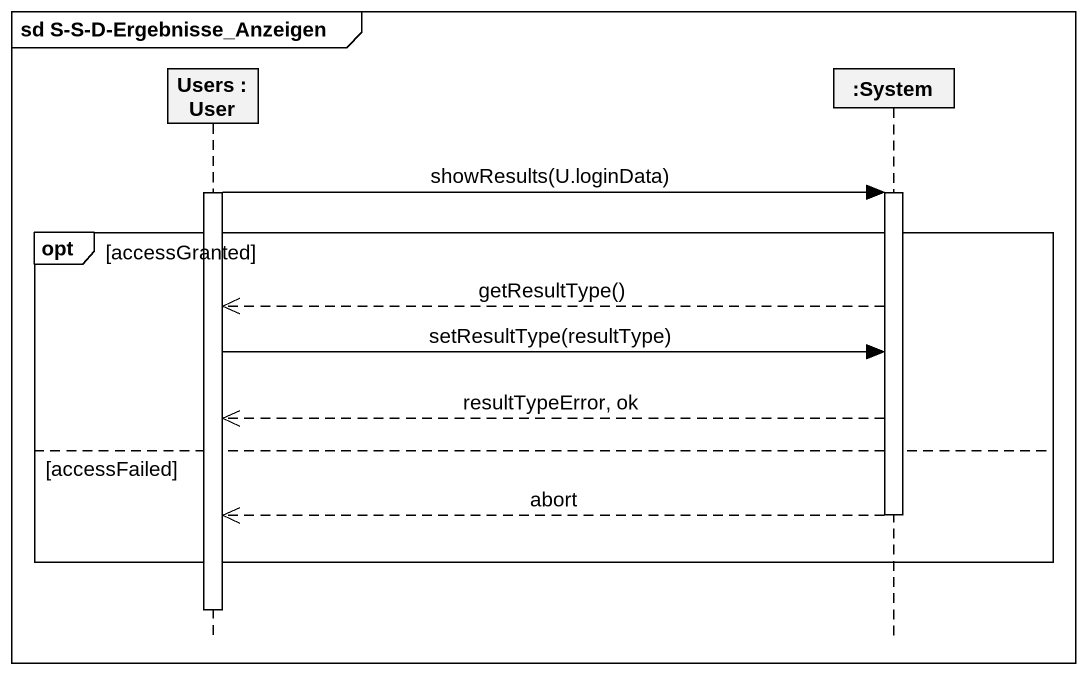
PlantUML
@startuml
mainframe sd S-S-D-Ergebnisse_Anzeigen
hide footbox
participant "Users : User" as Users
participant ":System" as System

activate Users
Users -> System : showResults(U.loginData)
activate System
opt accessGranted
  System -->> Users : getResultType()
  Users -> System : setResultType(resultType)
  System -->> Users : resultTypeError, ok
else accessFailed
  System -->> Users : abort
  deactivate System
end
deactivate Users
@enduml
